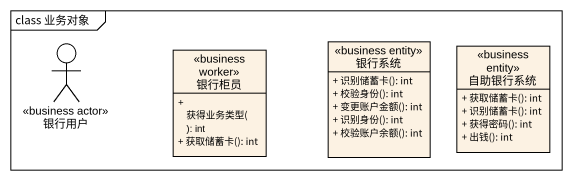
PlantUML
@startuml
mainframe class 业务对象
allowmixing
hide circle
hide empty members
skinparam classAttributeIconSize 0
actor 银行用户 <<business actor>>
class 银行柜员 <<business worker>> {
  + 获得业务类型(): int
  + 获取储蓄卡(): int
}
class 银行系统 <<business entity>> {
  + 识别储蓄卡(): int
  + 校验身份(): int
  + 变更账户金额(): int
  + 识别身份(): int
  + 校验账户余额(): int
}
class 自助银行系统 <<business entity>> {
  + 获取储蓄卡(): int
  + 识别储蓄卡(): int
  + 获得密码(): int
  + 出钱(): int
}
@enduml
